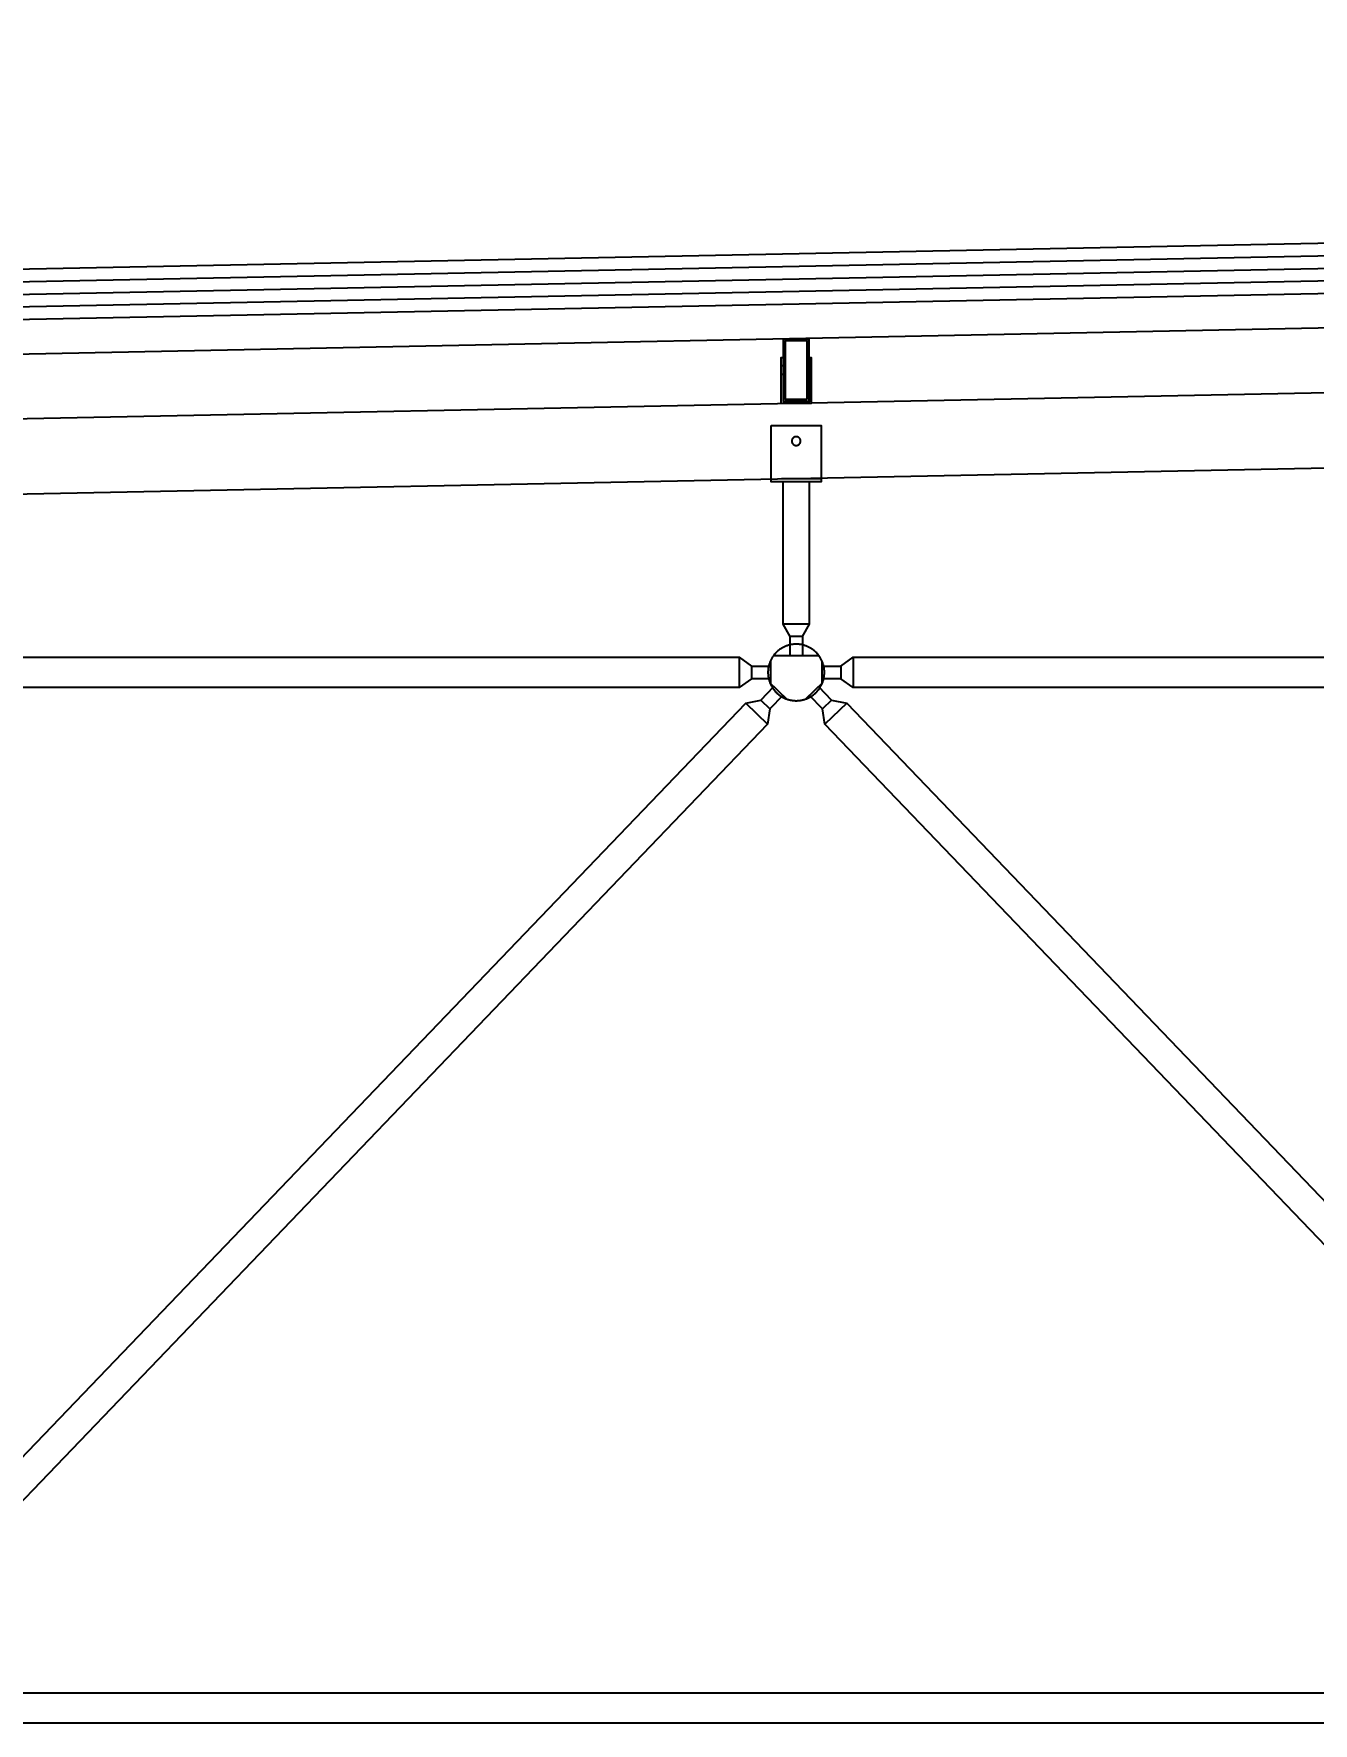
# Model space of a CAD drawing. Header units: centimetres. Extents: x 77182 to 116086, y 20619 to 33555.
# Drawn here: x 82745.9 to 82949.7, y 22556 to 22825.2 of the extents above; entities that cross this region are included whole.
import ezdxf
from ezdxf import colors
from ezdxf.entities.mleader import LeaderData, LeaderLine
from ezdxf.math import Vec2, Vec3

# ---------------------------------------------------------------- set-up
doc = ezdxf.new("R2010")
doc.units = ezdxf.units.CM
doc.header["$LTSCALE"] = 100
doc.linetypes.add('HIDDEN', pattern=[9.524999999999999, 6.349999999999999, -3.174999999999999])
for name, color, linetype in [('A-ANNO-DIMS', 187, 'Continuous'), ('A-ELEV-01', 255, 'Continuous'), ('A-ELEV-02', 253, 'Continuous'), ('A-WALL-INSL', 249, 'Continuous'), ('A-WALL-SNWPNL', 200, 'Continuous'), ('S-STEL', 3, 'Continuous')]:
    doc.layers.add(name, color=color, linetype=linetype)
doc.styles.add('Fields_100', font='act_simplex.shx', dxfattribs={"width": 0.8, "height": 20})
doc.linetypes.add('BATTING', pattern='A,0.00254,-2.54,[134,ltypeshp.shx,S=2.54,R=0,X=-2.54,Y=0],-5.08,[134,ltypeshp.shx,S=2.54,R=180,X=2.54,Y=0],-2.54', length=10.16254)

# ---------------------------------------------------------------- blocks, each defined once
blk = doc.blocks.new('_Dot')
at = {"color": 0, "linetype": 'ByBlock', "lineweight": -2}
blk.add_line((-0.5, 0), (-1, 0), dxfattribs=at)
at = {"color": 0, "linetype": 'ByBlock', "const_width": 0.5}
blk.add_lwpolyline([(-0.25, 0, 1), (0.25, 0, 1)], format="xyb", close=True, dxfattribs=at)

msp = doc.modelspace()

# ---------------------------------------------------------------- linework, layer by layer
at = {"layer": 'A-ELEV-01'}
for points in [[(84609.04320586086, 22811.40950459917), (81834.04366994584, 22755.9089657045)], [(84450.20987256087, 22797.93030675762), (81913.36814105339, 22747.19297099707)], [(84450.20987256087, 22785.92790695018), (81913.36814105339, 22735.19057118963)]]:
    msp.add_lwpolyline(points, dxfattribs=at)
at = {"layer": 'A-ELEV-02'}
for points in [[(82865.27653956095, 22766.57582722241), (82869.47653956083, 22766.57582722249), (82869.47653956088, 22773.57582722253), (82869.77653956096, 22773.57582722235), (82869.77653956084, 22766.27582722253), (82864.97653956104, 22766.27582722237), (82864.97653956097, 22773.57582722256), (82865.27653956095, 22773.57582722251)], [(82863.37653956085, 22762.77082762364), (82871.37653956085, 22762.77082762364), (82871.37653956085, 22753.77082762364), (82863.37653956085, 22753.77082762364)], [(82868.07653956083, 22760.27082762364), (82868.07636710862, 22760.28636478427), (82868.07584362551, 22760.30203379454), (82868.0749601389, 22760.31782439121), (82868.07370799687, 22760.33372573016), (82868.0720789085, 22760.34972639322), (82868.07006498412, 22760.36581439788), (82868.0676587759, 22760.3819772101), (82868.06485331873, 22760.39820176032), (82868.06164217042, 22760.41447446264), (82868.05801945156, 22760.43078123731), (82868.05397988461, 22760.44710753664), (82868.04951883157, 22760.46343837403), (82868.04463233048, 22760.47975835651), (82868.03931713002, 22760.49605172044), (82868.03357072201, 22760.51230237023), (82868.02739137158, 22760.52849392033), (82868.02077814462, 22760.54460973985), (82868.01373093226, 22760.56063300001), (82868.00625047208, 22760.57654672395), (82867.99833836564, 22760.59233383878), (82867.98999709258, 22760.60797722952), (82867.98123002046, 22760.62345979466), (82867.97204141042, 22760.63876450293), (82867.9624364187, 22760.653874451), (82867.95242109359, 22760.6687729217), (82867.94200236793, 22760.6834434423), (82867.93118804705, 22760.69786984257), (82867.91998679214, 22760.71203631211), (82867.9084080992, 22760.72592745654), (82867.8964622734, 22760.73952835221), (82867.88416039947, 22760.75282459893), (82867.87151430768, 22760.76580237047), (82867.85853653614, 22760.77844846225), (82867.8452402894, 22760.79075033619), (82867.83163939376, 22760.80269616199), (82867.81774824933, 22760.81427485494), (82867.8035817798, 22760.82547610984), (82867.78915537952, 22760.83629043072), (82867.7744848589, 22760.84670915637), (82867.75958638822, 22760.85672448148), (82867.74447644013, 22760.86632947322), (82867.72917173186, 22760.87551808326), (82867.71368916673, 22760.88428515538), (82867.69804577598, 22760.89262642842), (82867.68225866117, 22760.90053853485), (82867.66634493723, 22760.90801899506), (82867.65032167707, 22760.91506620742), (82867.63420585752, 22760.92167943438), (82867.61801430745, 22760.92785878481), (82867.60176365763, 22760.93360519283), (82867.58547029374, 22760.93892039328), (82867.56915031123, 22760.94380689436), (82867.55281947383, 22760.9482679474), (82867.53649317454, 22760.95230751437), (82867.52018639984, 22760.95593023321), (82867.50391369752, 22760.95914138153), (82867.48768914732, 22760.9619468387), (82867.47152633507, 22760.9643530469), (82867.45543833042, 22760.9663669713), (82867.43943766737, 22760.96799605966), (82867.42353632842, 22760.96924820168), (82867.40774573178, 22760.97013168833), (82867.39207672146, 22760.97065517142), (82867.37653956086, 22760.97082762364), (82867.3610024002, 22760.97065517142), (82867.34533338992, 22760.97013168833), (82867.32954279328, 22760.96924820168), (82867.31364145433, 22760.96799605966), (82867.29764079124, 22760.9663669713), (82867.28155278659, 22760.9643530469), (82867.26538997437, 22760.9619468387), (82867.24916542415, 22760.95914138153), (82867.23289272183, 22760.95593023321), (82867.21658594719, 22760.95230751437), (82867.20025964783, 22760.9482679474), (82867.18392881042, 22760.94380689436), (82867.16760882796, 22760.93892039328), (82867.15131546406, 22760.93360519283), (82867.13506481424, 22760.92785878481), (82867.11887326415, 22760.92167943438), (82867.10275744463, 22760.91506620742), (82867.08673418447, 22760.90801899506), (82867.07082046053, 22760.90053853485), (82867.0550333457, 22760.89262642842), (82867.03938995497, 22760.88428515538), (82867.0239073898, 22760.87551808326), (82867.00860268156, 22760.86632947322), (82866.99349273348, 22760.85672448148), (82866.97859426276, 22760.84670915637), (82866.96392374217, 22760.83629043072), (82866.9494973419, 22760.82547610984), (82866.93533087237, 22760.81427485494), (82866.92143972794, 22760.80269616199), (82866.90783883227, 22760.79075033619), (82866.89454258553, 22760.77844846225), (82866.88156481402, 22760.76580237047), (82866.86891872223, 22760.75282459893), (82866.8566168483, 22760.73952835221), (82866.8446710225, 22760.72592745654), (82866.83309232953, 22760.71203631211), (82866.82189107464, 22760.69786984257), (82866.81107675377, 22760.6834434423), (82866.8006580281, 22760.6687729217), (82866.79064270298, 22760.653874451), (82866.78103771125, 22760.63876450293), (82866.77184910123, 22760.62345979466), (82866.7630820291, 22760.60797722952), (82866.75474075606, 22760.59233383878), (82866.74682864964, 22760.57654672395), (82866.7393481894, 22760.56063300001), (82866.73230097703, 22760.54460973985), (82866.72568775008, 22760.52849392033), (82866.71950839966, 22760.51230237023), (82866.71376199165, 22760.49605172044), (82866.7084467912, 22760.47975835651), (82866.70356029009, 22760.46343837403), (82866.69909923707, 22760.44710753664), (82866.6950596701, 22760.43078123731), (82866.69143695128, 22760.41447446264), (82866.68822580297, 22760.39820176032), (82866.68542034578, 22760.3819772101), (82866.68301413758, 22760.36581439788), (82866.68100021318, 22760.34972639322), (82866.6793711248, 22760.33372573016), (82866.67811898279, 22760.31782439121), (82866.67723549614, 22760.30203379454), (82866.67671201305, 22760.28636478427), (82866.67653956082, 22760.27082762364), (82866.67671201305, 22760.255290463), (82866.67723549614, 22760.23962145273), (82866.67811898279, 22760.22383085607), (82866.6793711248, 22760.20792951711), (82866.68100021318, 22760.19192885405), (82866.68301413758, 22760.17584084939), (82866.68542034578, 22760.15967803717), (82866.68822580297, 22760.14345348695), (82866.69143695128, 22760.12718078463), (82866.6950596701, 22760.11087400995), (82866.69909923707, 22760.09454771063), (82866.70356029009, 22760.07821687324), (82866.7084467912, 22760.06189689075), (82866.71376199165, 22760.04560352683), (82866.71950839966, 22760.02935287704), (82866.72568775008, 22760.01316132694), (82866.73230097703, 22759.99704550741), (82866.7393481894, 22759.98102224726), (82866.74682864964, 22759.96510852332), (82866.75474075606, 22759.9493214085), (82866.7630820291, 22759.93367801775), (82866.77184910123, 22759.91819545261), (82866.78103771125, 22759.90289074434), (82866.79064270298, 22759.88778079626), (82866.8006580281, 22759.87288232557), (82866.81107675377, 22759.85821180497), (82866.82189107464, 22759.84378540469), (82866.83309232953, 22759.82961893515), (82866.8446710225, 22759.81572779072), (82866.8566168483, 22759.80212689506), (82866.86891872223, 22759.78883064833), (82866.88156481402, 22759.7758528768), (82866.89454258553, 22759.76320678501), (82866.90783883227, 22759.75090491107), (82866.92143972794, 22759.73895908528), (82866.93533087237, 22759.72738039233), (82866.9494973419, 22759.71617913744), (82866.96392374217, 22759.70536481656), (82866.97859426276, 22759.6949460909), (82866.99349273348, 22759.68493076578), (82867.00860268156, 22759.67532577405), (82867.0239073898, 22759.66613716401), (82867.03938995497, 22759.65737009189), (82867.0550333457, 22759.64902881885), (82867.07082046053, 22759.64111671242), (82867.08673418447, 22759.63363625221), (82867.10275744463, 22759.62658903985), (82867.11887326415, 22759.61997581289), (82867.13506481424, 22759.61379646246), (82867.15131546406, 22759.60805005445), (82867.16760882796, 22759.60273485399), (82867.18392881042, 22759.5978483529), (82867.20025964783, 22759.59338729987), (82867.21658594719, 22759.5893477329), (82867.23289272183, 22759.58572501406), (82867.24916542415, 22759.58251386574), (82867.26538997437, 22759.57970840857), (82867.28155278659, 22759.57730220036), (82867.29764079124, 22759.57528827596), (82867.31364145433, 22759.57365918761), (82867.32954279328, 22759.57240704559), (82867.34533338992, 22759.57152355894), (82867.3610024002, 22759.57100007585), (82867.37653956086, 22759.57082762363), (82867.39207672146, 22759.57100007585), (82867.40774573178, 22759.57152355894), (82867.42353632842, 22759.57240704559), (82867.43943766737, 22759.57365918761), (82867.45543833042, 22759.57528827596), (82867.47152633507, 22759.57730220036), (82867.48768914732, 22759.57970840857), (82867.50391369752, 22759.58251386574), (82867.52018639984, 22759.58572501406), (82867.53649317454, 22759.5893477329), (82867.55281947383, 22759.59338729987), (82867.56915031123, 22759.5978483529), (82867.58547029374, 22759.60273485399), (82867.60176365763, 22759.60805005445), (82867.61801430745, 22759.61379646246), (82867.63420585752, 22759.61997581289), (82867.65032167707, 22759.62658903985), (82867.66634493723, 22759.63363625221), (82867.68225866117, 22759.64111671242), (82867.69804577598, 22759.64902881885), (82867.71368916673, 22759.65737009189), (82867.72917173186, 22759.66613716401), (82867.74447644013, 22759.67532577405), (82867.75958638822, 22759.68493076578), (82867.7744848589, 22759.6949460909), (82867.78915537952, 22759.70536481656), (82867.8035817798, 22759.71617913744), (82867.81774824933, 22759.72738039233), (82867.83163939376, 22759.73895908528), (82867.8452402894, 22759.75090491107), (82867.85853653614, 22759.76320678501), (82867.87151430768, 22759.7758528768), (82867.88416039947, 22759.78883064833), (82867.8964622734, 22759.80212689506), (82867.9084080992, 22759.81572779072), (82867.91998679214, 22759.82961893515), (82867.93118804705, 22759.84378540469), (82867.94200236793, 22759.85821180497), (82867.95242109359, 22759.87288232557), (82867.9624364187, 22759.88778079626), (82867.97204141042, 22759.90289074434), (82867.98123002046, 22759.91819545261), (82867.98999709258, 22759.93367801775), (82867.99833836564, 22759.9493214085), (82868.00625047208, 22759.96510852332), (82868.01373093226, 22759.98102224726), (82868.02077814462, 22759.99704550741), (82868.02739137158, 22760.01316132694), (82868.03357072201, 22760.02935287704), (82868.03931713002, 22760.04560352683), (82868.04463233048, 22760.06189689075), (82868.04951883157, 22760.07821687324), (82868.05397988461, 22760.09454771063), (82868.05801945156, 22760.11087400995), (82868.06164217042, 22760.12718078463), (82868.06485331873, 22760.14345348695), (82868.0676587759, 22760.15967803717), (82868.07006498412, 22760.17584084939), (82868.0720789085, 22760.19192885405), (82868.07370799687, 22760.20792951711), (82868.0749601389, 22760.22383085607), (82868.07584362551, 22760.23962145273), (82868.07636710862, 22760.255290463)], [(82871.8765395608, 22723.40890211092), (82871.87543093946, 22723.50878385785), (82871.87206569102, 22723.60951320959), (82871.86638613396, 22723.71102418817), (82871.8583366496, 22723.81324708145), (82871.84786393872, 22723.91610848684), (82871.83491728184, 22724.01953137391), (82871.81944880052, 22724.12343516677), (82871.80141371868, 22724.22773584677), (82871.78077062235, 22724.33234607594), (82871.75748171553, 22724.43717534174), (82871.73151307079, 22724.54213012308), (82871.70283487267, 22724.64711407772), (82871.67142165142, 22724.75202825086), (82871.63725250564, 22724.85677130463), (82871.60031131125, 22724.9612397676), (82871.56058691561, 22725.06532830393), (82871.51807331375, 22725.16893000087), (82871.47276980575, 22725.27193667332), (82871.42468113295, 22725.37423918434), (82871.37381759158, 22725.47572777966), (82871.32019512204, 22725.57629243443), (82871.2638353727, 22725.67582321034), (82871.20476573671, 22725.77421062065), (82871.14301936133, 22725.87134600113), (82871.07863512842, 22725.96712188418), (82871.01165760632, 22726.06143237375), (82870.94213697212, 22726.15417351837), (82870.87012890493, 22726.24524367969), (82870.79569445024, 22726.33454389389), (82870.71889985586, 22726.42197822316), (82870.63981638057, 22726.50745409495), (82870.55852007619, 22726.59088262623), (82870.47509154488, 22726.67217893062), (82870.3896156731, 22726.75126240591), (82870.30218134384, 22726.82805700029), (82870.21288112963, 22726.90249145498), (82870.12181096833, 22726.97449952217), (82870.02906982371, 22727.04402015639), (82869.93475933414, 22727.11099767848), (82869.83898345107, 22727.17538191137), (82869.74184807061, 22727.23712828677), (82869.64346066026, 22727.29619792276), (82869.54392988438, 22727.3525576721), (82869.44336522961, 22727.40618014163), (82869.34187663428, 22727.45704368299), (82869.23957412328, 22727.50513235579), (82869.13656745078, 22727.55043586381), (82869.03296575387, 22727.59294946567), (82868.92887721755, 22727.63267386131), (82868.82440875458, 22727.66961505567), (82868.7196657008, 22727.70378420148), (82868.61475152765, 22727.73519742273), (82868.50976757304, 22727.76387562085), (82868.40481279168, 22727.78984426558), (82868.2999835259, 22727.81313317243), (82868.19537329671, 22727.83377626876), (82868.09107261673, 22727.85181135057), (82867.98716882386, 22727.86727983189), (82867.8837459368, 22727.88022648876), (82867.78088453141, 22727.89069919964), (82867.67866163811, 22727.89874868403), (82867.57715065953, 22727.90442824106), (82867.4764213078, 22727.9077934895), (82867.37653956086, 22727.90890211088), (82867.27665781393, 22727.9077934895), (82867.17592846221, 22727.90442824106), (82867.07441748361, 22727.89874868403), (82866.97219459034, 22727.89069919964), (82866.86933318494, 22727.88022648876), (82866.76591029787, 22727.86727983189), (82866.662006505, 22727.85181135057), (82866.55770582502, 22727.83377626876), (82866.45309559585, 22727.81313317243), (82866.34826633004, 22727.78984426558), (82866.2433115487, 22727.76387562085), (82866.13832759408, 22727.73519742273), (82866.03341342093, 22727.70378420148), (82865.92867036715, 22727.66961505567), (82865.82420190418, 22727.63267386131), (82865.72011336788, 22727.59294946567), (82865.61651167095, 22727.55043586381), (82865.51350499847, 22727.50513235579), (82865.41120248745, 22727.45704368299), (82865.30971389214, 22727.40618014163), (82865.20914923734, 22727.3525576721), (82865.10961846144, 22727.29619792276), (82865.01123105115, 22727.23712828677), (82864.91409567065, 22727.17538191137), (82864.81831978759, 22727.11099767848), (82864.72400929802, 22727.04402015639), (82864.63126815343, 22726.97449952217), (82864.54019799209, 22726.90249145498), (82864.45089777789, 22726.82805700029), (82864.36346344862, 22726.75126240591), (82864.27798757685, 22726.67217893062), (82864.19455904554, 22726.59088262623), (82864.11326274119, 22726.50745409495), (82864.03417926587, 22726.42197822316), (82863.95738467152, 22726.33454389389), (82863.8829502168, 22726.24524367969), (82863.8109421496, 22726.15417351837), (82863.74142151541, 22726.06143237375), (82863.67444399331, 22725.96712188418), (82863.61005976042, 22725.87134600113), (82863.54831338504, 22725.77421062065), (82863.48924374903, 22725.67582321034), (82863.43288399969, 22725.57629243443), (82863.37926153015, 22725.47572777966), (82863.3283979888, 22725.37423918434), (82863.280309316, 22725.27193667332), (82863.23500580798, 22725.16893000087), (82863.19249220612, 22725.06532830393), (82863.15276781048, 22724.9612397676), (82863.11582661612, 22724.85677130463), (82863.0816574703, 22724.75202825086), (82863.05024424905, 22724.64711407772), (82863.02156605094, 22724.54213012308), (82862.9955974062, 22724.43717534174), (82862.97230849935, 22724.33234607594), (82862.95166540304, 22724.22773584677), (82862.9336303212, 22724.12343516677), (82862.91816183989, 22724.01953137391), (82862.90521518301, 22723.91610848684), (82862.89474247216, 22723.81324708145), (82862.88669298775, 22723.71102418817), (82862.88101343071, 22723.60951320959), (82862.87764818229, 22723.50878385785), (82862.8765395609, 22723.40890211092), (82862.87764818229, 22723.30902036399), (82862.88101343071, 22723.20829101225), (82862.88669298775, 22723.10678003367), (82862.89474247216, 22723.00455714038), (82862.90521518301, 22722.901695735), (82862.91816183989, 22722.79827284793), (82862.9336303212, 22722.69436905506), (82862.95166540304, 22722.59006837507), (82862.97230849935, 22722.4854581459), (82862.9955974062, 22722.3806288801), (82863.02156605094, 22722.27567409876), (82863.05024424905, 22722.17069014412), (82863.0816574703, 22722.06577597097), (82863.11582661612, 22721.96103291721), (82863.15276781048, 22721.85656445424), (82863.19249220612, 22721.75247591791), (82863.23500580798, 22721.64887422098), (82863.280309316, 22721.54586754853), (82863.3283979888, 22721.4435650375), (82863.37926153015, 22721.34207644219), (82863.43288399969, 22721.2415117874), (82863.48924374903, 22721.1419810115), (82863.54831338504, 22721.04359360119), (82863.61005976042, 22720.9464582207), (82863.67444399331, 22720.85068233765), (82863.74142151541, 22720.75637184809), (82863.8109421496, 22720.66363070347), (82863.8829502168, 22720.57256054215), (82863.95738467152, 22720.48326032795), (82864.03417926587, 22720.39582599868), (82864.11326274119, 22720.31035012689), (82864.19455904554, 22720.2269215956), (82864.27798757685, 22720.14562529123), (82864.36346344862, 22720.06654181593), (82864.45089777789, 22719.98974722156), (82864.54019799209, 22719.91531276686), (82864.63126815343, 22719.84330469967), (82864.72400929802, 22719.77378406546), (82864.81831978759, 22719.70680654336), (82864.91409567065, 22719.64242231046), (82865.01123105115, 22719.58067593507), (82865.10961846144, 22719.52160629909), (82865.20914923734, 22719.46524654974), (82865.30971389214, 22719.41162408022), (82865.41120248745, 22719.36076053885), (82865.51350499847, 22719.31267186604), (82865.61651167095, 22719.26736835803), (82865.72011336788, 22719.22485475617), (82865.82420190418, 22719.18513036053), (82865.92867036715, 22719.14818916617), (82866.03341342093, 22719.11402002035), (82866.13832759408, 22719.08260679911), (82866.2433115487, 22719.053928601), (82866.34826633004, 22719.02795995627), (82866.45309559585, 22719.0046710494), (82866.55770582502, 22718.98402795307), (82866.662006505, 22718.96599287126), (82866.76591029787, 22718.95052438995), (82866.86933318494, 22718.93757773307), (82866.97219459034, 22718.92710502219), (82867.07441748361, 22718.9190555378), (82867.17592846221, 22718.91337598078), (82867.27665781393, 22718.91001073233), (82867.37653956086, 22718.90890211095), (82867.4764213078, 22718.91001073233), (82867.57715065953, 22718.91337598078), (82867.67866163811, 22718.9190555378), (82867.78088453141, 22718.92710502219), (82867.8837459368, 22718.93757773307), (82867.98716882386, 22718.95052438995), (82868.09107261673, 22718.96599287126), (82868.19537329671, 22718.98402795307), (82868.2999835259, 22719.0046710494), (82868.40481279168, 22719.02795995627), (82868.50976757304, 22719.053928601), (82868.61475152765, 22719.08260679911), (82868.7196657008, 22719.11402002035), (82868.82440875458, 22719.14818916617), (82868.92887721755, 22719.18513036053), (82869.03296575387, 22719.22485475617), (82869.13656745078, 22719.26736835803), (82869.23957412328, 22719.31267186604), (82869.34187663428, 22719.36076053885), (82869.44336522961, 22719.41162408022), (82869.54392988438, 22719.46524654974), (82869.64346066026, 22719.52160629909), (82869.74184807061, 22719.58067593507), (82869.83898345107, 22719.64242231046), (82869.93475933414, 22719.70680654336), (82870.02906982371, 22719.77378406546), (82870.12181096833, 22719.84330469967), (82870.21288112963, 22719.91531276686), (82870.30218134384, 22719.98974722156), (82870.3896156731, 22720.06654181593), (82870.47509154488, 22720.14562529123), (82870.55852007619, 22720.2269215956), (82870.63981638057, 22720.31035012689), (82870.71889985586, 22720.39582599868), (82870.79569445024, 22720.48326032795), (82870.87012890493, 22720.57256054215), (82870.94213697212, 22720.66363070347), (82871.01165760632, 22720.75637184809), (82871.07863512842, 22720.85068233765), (82871.14301936133, 22720.9464582207), (82871.20476573671, 22721.04359360119), (82871.2638353727, 22721.1419810115), (82871.32019512204, 22721.2415117874), (82871.37381759158, 22721.34207644219), (82871.42468113295, 22721.4435650375), (82871.47276980575, 22721.54586754853), (82871.51807331375, 22721.64887422098), (82871.56058691561, 22721.75247591791), (82871.60031131125, 22721.85656445424), (82871.63725250564, 22721.96103291721), (82871.67142165142, 22722.06577597097), (82871.70283487267, 22722.17069014412), (82871.73151307079, 22722.27567409876), (82871.75748171553, 22722.3806288801), (82871.78077062235, 22722.4854581459), (82871.80141371868, 22722.59006837507), (82871.81944880052, 22722.69436905506), (82871.83491728184, 22722.79827284793), (82871.84786393872, 22722.901695735), (82871.8583366496, 22723.00455714038), (82871.86638613396, 22723.10678003367), (82871.87206569102, 22723.20829101225), (82871.87543093946, 22723.30902036399)], [(82711.16043172893, 22562.05956729928), (82713.2375720334, 22564.22416614332), (82713.60136311493, 22566.64694988295), (82859.33337856791, 22718.5150502291), (82861.7391078923, 22718.97839828153), (82863.81624819674, 22721.14299712556), (82865.25931409281, 22719.7582369226), (82863.18217378834, 22717.59363807856), (82862.81838270681, 22715.17085433893), (82717.08636725383, 22563.30275399278), (82714.68063792944, 22562.83940594035), (82712.60349762496, 22560.67480709631)], [(82870.93683092495, 22721.14299712556), (82873.0139712294, 22718.97839828153), (82875.41970055382, 22718.5150502291), (83021.1517160068, 22566.64694988295), (83021.51550708833, 22564.22416614332), (83023.59264739275, 22562.05956729928), (83022.14958149678, 22560.67480709631), (83020.07244119231, 22562.83940594035), (83017.66671186793, 22563.30275399278), (82871.93469641494, 22715.17085433893), (82871.57090533341, 22717.59363807856), (82869.49376502896, 22719.7582369226)]]:
    msp.add_lwpolyline(points, close=True, dxfattribs=at)
for points in [[(82865.27653956095, 22772.27582682637), (82864.97653956097, 22772.27582682637)], [(82869.77653956093, 22772.27582682647), (82869.47653956086, 22772.27582682647)], [(82865.27653956095, 22770.87582682637), (82864.976539561, 22770.87582682637)], [(82869.77653956092, 22770.87582682647), (82869.47653956086, 22770.87582682647)], [(82865.25653956084, 22753.77082762364), (82865.25653956084, 22731.10763962357)], [(82869.49653956087, 22731.10763962357), (82869.49653956087, 22753.77082762364)], [(82865.25653956084, 22731.10763962357), (82866.37653956088, 22729.10763962357)], [(82869.49653956087, 22731.10763962357), (82865.25653956084, 22731.10763962357)], [(82866.37653956088, 22729.10763962357), (82866.37653956088, 22726.1079502886)], [(82868.37653956086, 22729.10763962357), (82866.37653956088, 22729.10763962357)], [(82868.37653956086, 22729.10763962357), (82869.49653956087, 22731.10763962357)], [(82868.37653956086, 22729.10763962357), (82868.37653956086, 22726.10985393327)], [(82554.80987296088, 22724.40890211093), (82557.80987296088, 22724.40890211093), (82559.80987296088, 22725.82390211093), (82858.27653956086, 22725.82390211093), (82860.27653956087, 22724.40890211093), (82863.27653956087, 22724.40890211093)], [(82858.27653956086, 22725.82390211093), (82858.27653956086, 22720.99390211094)], [(82863.77653956096, 22726.10890211093), (82870.97653956078, 22726.10890211093)], [(82871.47653956086, 22724.40890211093), (82874.47653956086, 22724.40890211093), (82876.47653956086, 22725.82390211093), (83174.94320616088, 22725.82390211093), (83176.94320616087, 22724.40890211093), (83179.94320616088, 22724.40890211093)], [(82876.47653956086, 22725.82390211093), (82876.47653956086, 22720.99390211094)], [(82860.27653956087, 22724.40890211093), (82860.27653956087, 22722.40890211093)], [(82863.27653956087, 22725.26362580994), (82863.27653956087, 22721.55417841193)], [(82871.47653956086, 22725.26362580994), (82871.47653956086, 22721.55417841193)], [(82874.47653956086, 22724.40890211093), (82874.47653956086, 22722.40890211093)], [(82863.27653956087, 22722.40890211093), (82860.27653956087, 22722.40890211093), (82858.27653956086, 22720.99390211094), (82559.80987296088, 22720.99390211094), (82557.80987296088, 22722.40890211093), (82554.80987296088, 22722.40890211093)], [(82863.1995368865, 22721.73479080701), (82865.87602540306, 22719.16644324115)], [(82871.55354223523, 22721.73479080701), (82868.87705371866, 22719.16644324115)], [(83179.94320616088, 22722.40890211093), (83176.94320616087, 22722.40890211093), (83174.94320616088, 22720.99390211094), (82876.47653956086, 22720.99390211094), (82874.47653956086, 22722.40890211093), (82871.47653956086, 22722.40890211093)], [(82859.33337856791, 22718.5150502291), (82862.81838270681, 22715.17085433893)], [(82861.7391078923, 22718.97839828153), (82863.18217378834, 22717.59363807856)], [(82873.0139712294, 22718.97839828153), (82871.57090533341, 22717.59363807856)], [(82875.41970055382, 22718.5150502291), (82871.93469641494, 22715.17085433893)], [(82713.14320626087, 22559.40890211093), (82716.14320626087, 22559.40890211093), (82718.14320626087, 22560.82390211093), (83016.60987286086, 22560.82390211093), (83018.60987286086, 22559.40890211093), (83021.60987286086, 22559.40890211093)], [(83021.60987286086, 22557.40890211093), (83018.60987286086, 22557.40890211093), (83016.60987286086, 22555.99390211094), (82718.14320626087, 22555.99390211094), (82716.14320626087, 22557.40890211093), (82713.14320626087, 22557.40890211093)]]:
    msp.add_lwpolyline(points, dxfattribs=at)
at = {"layer": 'A-ELEV-02', "linetype": 'HIDDEN', "ltscale": 0.01}
msp.add_lwpolyline([(82871.37653956085, 22754.27082762364), (82863.37653956085, 22754.27082762364)], dxfattribs=at)
at = {"layer": 'A-WALL-INSL', "linetype": 'BATTING', "ltscale": 0.002}
for points in [[(84608.92322866913, 22822.90940484711), (81834.0032140636, 22767.41045639434)], [(84609.00321346361, 22818.91020462298), (81834.00367754858, 22763.40966572831)]]:
    msp.add_lwpolyline(points, dxfattribs=at)
at = {"layer": 'A-WALL-INSL'}
for points in [[(84608.88323627187, 22824.90900495917), (81834.04320646086, 22769.41165621809)], [(84608.96322106638, 22820.90980473504), (81834.04320646086, 22765.41085628227)]]:
    msp.add_lwpolyline(points, dxfattribs=at)
at = {"layer": 'A-WALL-SNWPNL', "ltscale": 100}
msp.add_lwpolyline([(84609.04320586086, 22816.91060451092), (81834.04366994584, 22761.41006561624)], dxfattribs=at)
at = {"layer": 'S-STEL'}
for points in [[(82869.37653956082, 22766.57582722249), (82865.37653956084, 22766.57582722249), (82865.37653956084, 22776.57582722249), (82869.37653956082, 22776.57582722249)], [(82869.07653956083, 22766.87582722249), (82865.67653956082, 22766.87582722249), (82865.67653956082, 22776.2758272225), (82869.07653956083, 22776.2758272225)]]:
    msp.add_lwpolyline(points, close=True, dxfattribs=at)

# ---------------------------------------------------------------- leaders
at = {"layer": 'A-ANNO-DIMS'}
ml = msp.add_multileader_mtext('Standard', dxfattribs=at)
ml.set_content('PVC MEMBRAN + \\PPIR SANDWICH ÇATI PANELİ 8cm', color=50, style='Fields_100')
ml.set_leader_properties(color=256)
ml.set_arrow_properties(name='DOT')
ml.build(insert=Vec2(0, 0))
ml.multileader.update_dxf_attribs({"dogleg_length": 10, "arrow_head_size": 6})
ctx = ml.context
ctx.base_point, ctx.char_height, ctx.arrow_head_size, ctx.landing_gap_size, ctx.plane_origin = Vec3(82731.73061695414, 22942.89435477992), 20, 6, 10, Vec3(109607.448315298, 22898.15558034375)
ctx.text_align_type = 2
notes = []
notes.append((ctx, [(0, (1, 1, 0), (83152.8174746167, 22942.89435477992), (-1, 0), 10, [(0, [(83152.8174746167, 22796.42766464752)], 0, [])])]))
ctx.mtext.insert, ctx.mtext.alignment, ctx.mtext.flow_direction = Vec3(83132.8174746167, 22954.79911668468), 3, 5
for ctx, leaders in notes:
    for number, flags, end, landing, length, lines in leaders:
        leader = LeaderData()
        leader.index, (leader.has_last_leader_line, leader.has_dogleg_vector, leader.attachment_direction) = number, flags
        leader.last_leader_point, leader.dogleg_vector, leader.dogleg_length = Vec3(end), Vec3(landing), length
        for number, points, colour, breaks in lines:
            line = LeaderLine()
            line.index, line.vertices, line.color, line.breaks = number, Vec3.list(points), colors.encode_raw_color(colour), breaks
            leader.lines.append(line)
        ctx.leaders.append(leader)

doc.saveas('drawing.dxf')
